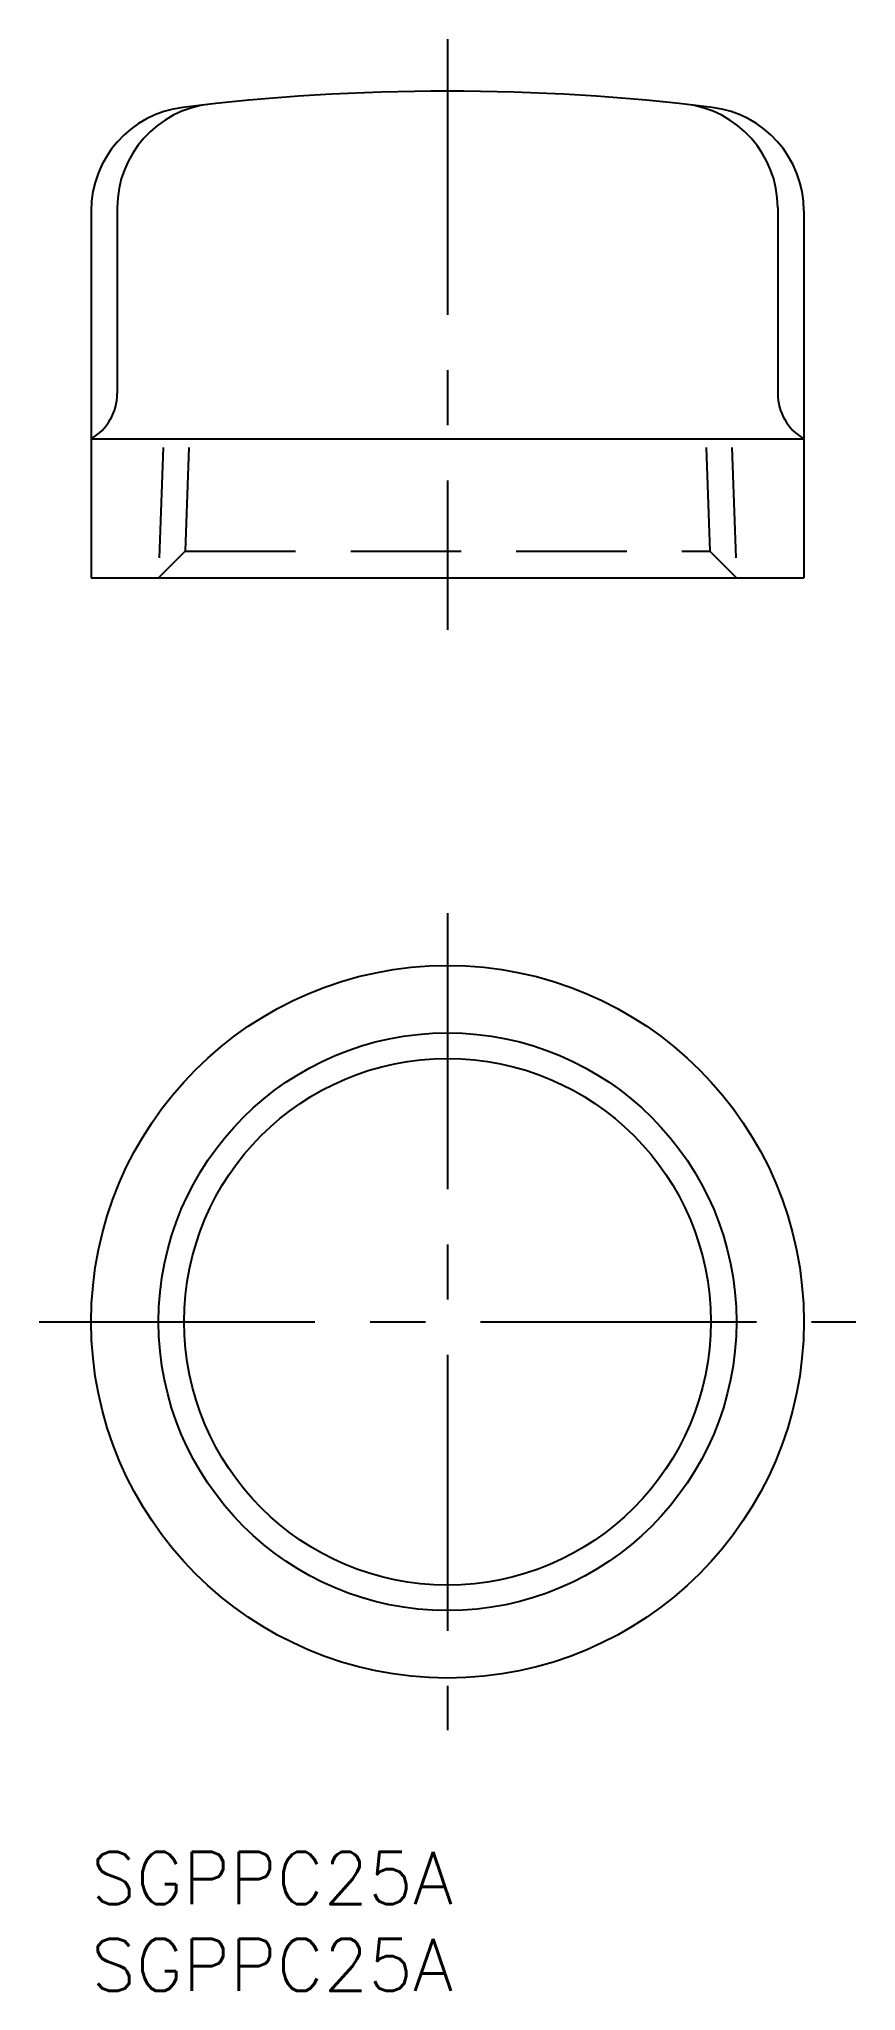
# Model space of a CAD drawing. Extents: x -3 to 44, y -8 to 104.
import ezdxf

# ---------------------------------------------------------------- set-up
doc = ezdxf.new("R2010")
doc.units = 0
doc.header["$LTSCALE"] = 0.5
doc.linetypes.add('CENTER', pattern=[50.8, 31.75, -6.35, 6.35, -6.35])
doc.linetypes.add('DASHED', pattern=[19.05, 12.7, -6.35])
for name, color, linetype in [('MSM_CENTER', 1, 'CENTER'), ('MSM_CONTINUOUS', 7, 'CONTINUOUS'), ('MSM_DASHED', 4, 'DASHED'), ('MSM_NARROW', 5, 'CONTINUOUS'), ('MSM_PART_NUMBER', 7, 'CONTINUOUS')]:
    doc.layers.add(name, color=color, linetype=linetype)
doc.styles.get("Standard").update_dxf_attribs({"font": 'txt.shx', "height": 3, "bigfont": 'bigfont.shx'})

# ---------------------------------------------------------------- blocks, each defined once
blk = doc.blocks.new('*U4')
at = {"layer": 'MSM_PART_NUMBER'}
blk.add_text('SGPPC25A', height=3, dxfattribs=at).set_placement((0, -3))
blk = doc.blocks.new('*U5')
at = {"layer": 'MSM_PART_NUMBER'}
blk.add_text('SGPPC25A', height=3, dxfattribs=at).set_placement((0, -8))

msp = doc.modelspace()

# ---------------------------------------------------------------- linework, layer by layer
at = {"layer": 'MSM_CENTER'}
for p, q in [((20.5, 104.3), (20.5, 70.3)), ((20.5, 54), (20.5, 7)), ((-3, 30.5), (44, 30.5))]:
    msp.add_line(p, q, dxfattribs=at)
at = {"layer": 'MSM_CONTINUOUS'}
for p, q in [((0, 94.41), (0, 73.3)), ((1.5, 94.59), (1.5, 83.9)), ((39.5, 94.59), (39.5, 83.9)), ((41, 94.41), (41, 73.3)), ((0, 81.3), (41, 81.3)), ((0, 73.3), (41, 73.3))]:
    msp.add_line(p, q, dxfattribs=at)
for radius in [20.5, 15.15]:
    msp.add_circle((20.5, 30.5), radius, dxfattribs=at)
for centre, radius, start, end in [((20.5, -23.7), 125, 83.0012, 96.9988), ((6, 94.41), 6, 96.9988, 180), ((7.5, 94.59), 6, 96.2717, 180), ((33.5, 94.59), 6, 0, 83.7283), ((35, 94.41), 6, 0, 83.0012), ((-1.5, 83.9), 3, 300, 360), ((42.5, 83.9), 3, 180, 240)]:
    msp.add_arc(centre, radius, start, end, dxfattribs=at)
at = {"layer": 'MSM_DASHED'}
for p, q in [((4.14, 80.8), (3.88, 73.3)), ((5.62, 80.8), (5.41, 74.83)), ((35.38, 80.8), (35.59, 74.83)), ((36.86, 80.8), (37.12, 73.3)), ((5.41, 74.83), (3.88, 73.3)), ((5.41, 74.83), (35.59, 74.83)), ((35.59, 74.83), (37.12, 73.3))]:
    msp.add_line(p, q, dxfattribs=at)
at = {"layer": 'MSM_NARROW'}
msp.add_circle((20.5, 30.5), 16.62, dxfattribs=at)

# ---------------------------------------------------------------- block references
at = {"layer": 'MSM_CONTINUOUS'}
for name in ['*U4', '*U5']:
    msp.add_blockref(name, (0, 0), dxfattribs=at)

doc.saveas('drawing.dxf')
